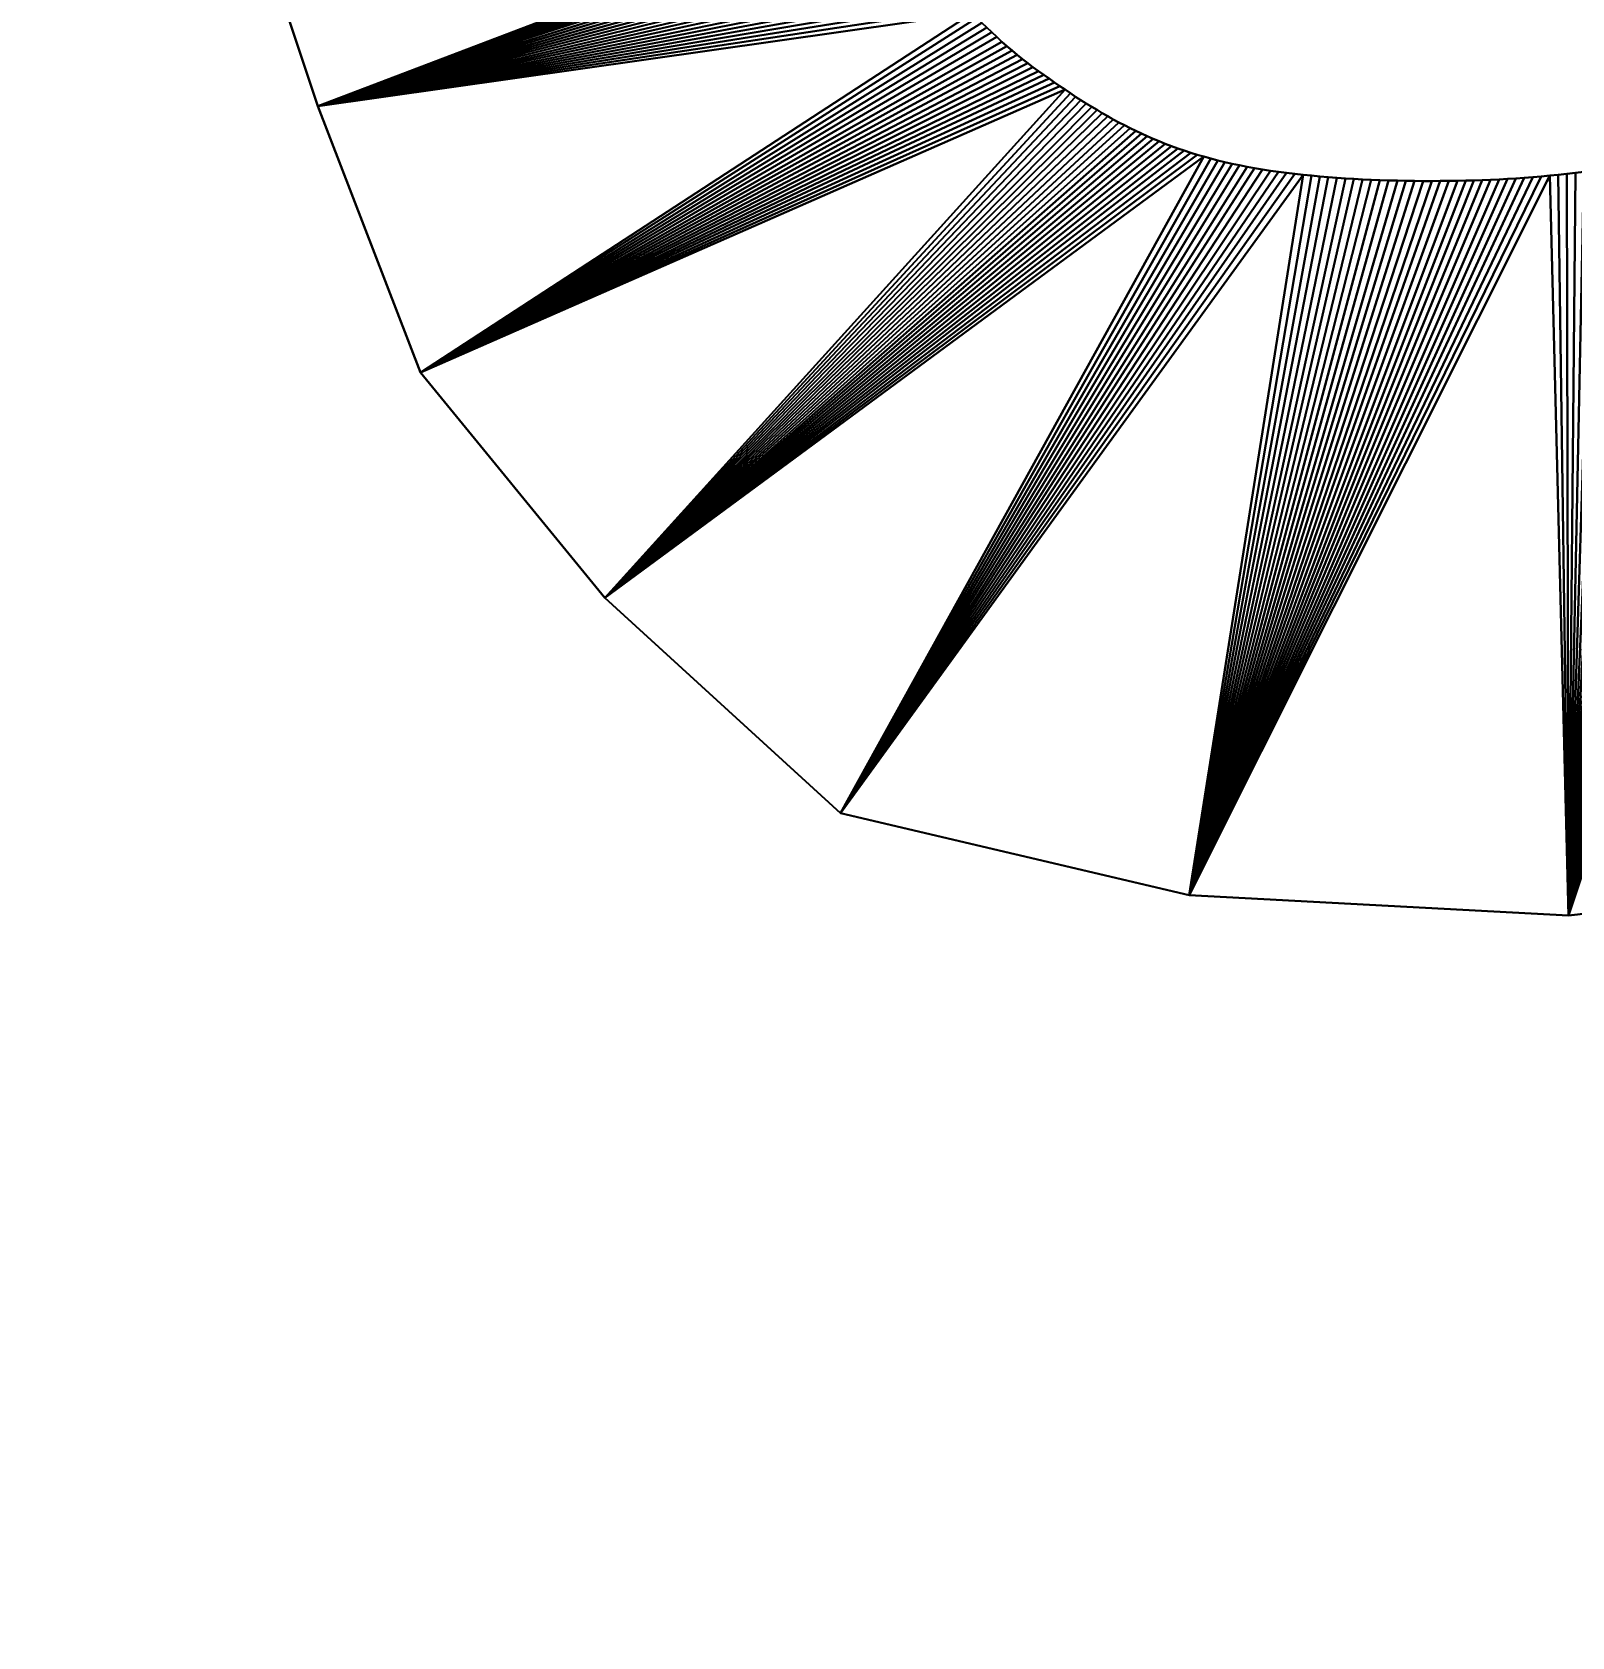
# Model space of a CAD drawing. Header units: millimetres. Extents: x 68727 to 319899, y -4876 to 265722.
# Drawn here: x 272318.4 to 272397, y 76367.6 to 76449.6 of the extents above; entities that cross this region are included whole.
import ezdxf

# ---------------------------------------------------------------- set-up
doc = ezdxf.new("R2010")
doc.units = ezdxf.units.MM
doc.layers.add('DIMENTIONS', color=7, linetype='Continuous', lineweight=25)
doc.layers.add('wall', color=5, linetype='Continuous', lineweight=30)
doc.styles.get("Standard").update_dxf_attribs({"font": 'arial.ttf'})
doc.dimstyles.new('SC-25', dxfattribs={"dimtxt": 75, "dimasz": 0.4, "dimexe": 1, "dimexo": 100, "dimgap": 25, "dimtad": 1, "dimdec": 0, "dimzin": 0, "dimdsep": 46, "dimtxsty": 'Standard', "dimblk1": 'A1', "dimblk2": 'A1', "dimsah": 1, "dimcen": 0.09, "dimdle": 3, "dimclrd": 1, "dimclre": 1, "dimclrt": 1, "dimadec": 0, "dimazin": 0, "dimtfac": 1, "dimtdec": 0, "dimtofl": 0, "dimtmove": 0, "dimatfit": 2, "dimldrblk": 'A1', "dimfxl": 10, "dimfxlon": 1, "dimtolj": 1, "dimtzin": 0, "dimarcsym": 0})

# ---------------------------------------------------------------- blocks, each defined once
blk = doc.blocks.new('A1')
at = {"layer": 'wall', "color": 1}
for p, q in [((-138.12, 0), (-167.27, 40.46)), ((-167.27, -40.46), (-138.12, 0))]:
    blk.add_line(p, q, dxfattribs=at)
for centre, start, end in [((53.34, 586.48), 247.99998, 264.80355), ((53.34, -586.48), 95.19645, 112.00002)]:
    blk.add_arc(centre, 588.9, start, end, dxfattribs=at)
blk = doc.blocks.new('*D926')
at = {"layer": 'Defpoints', "color": 0, "transparency": 16777216}
for p in [(271152.171, 77763.275), (271152.171, 76326.348), (274406.035, 76326.348)]:
    blk.add_point(p, dxfattribs=at)
at = {"layer": 'DIMENTIONS', "color": 1, "lineweight": -2, "transparency": 16777216}
for p, q in [((271152.171, 77753.275), (271152.171, 77764.275)), ((274406.035, 77753.275), (274406.035, 77764.275)), ((274405.635, 77763.275), (271152.571, 77763.275))]:
    blk.add_line(p, q, dxfattribs=at)
at = {"layer": 'DIMENTIONS', "color": 1, "lineweight": -2, "transparency": 16777216, "xscale": 0.4, "yscale": 0.4, "zscale": 0.4, "rotation": 180}
blk.add_blockref('A1', (271152.171, 77763.275), dxfattribs=at)
at = {"layer": 'DIMENTIONS', "color": 1, "lineweight": -2, "transparency": 16777216, "xscale": 0.4, "yscale": 0.4, "zscale": 0.4}
blk.add_blockref('A1', (274406.035, 77763.275), dxfattribs=at)
at = {"layer": 'DIMENTIONS', "color": 1, "transparency": 16777216, "insert": (272779.103, 77826.593), "char_height": 75, "attachment_point": 5}
blk.add_mtext('\\A1;3254', dxfattribs=at)
blk = doc.blocks.new('vanamo logo')
at = {"color": 33, "true_color": 0xe18f57}
mesh = blk.add_polyface(dxfattribs=at)
corners = [(-44.79, 1250.7, 0), (-44.73, 1250.15, 0), (-44.73, 1250.15, 66.58), (-44.79, 1250.7, 66.58), (-44.67, 1249.61, 66.58), (-0.65, 1279.05, 0), (-50.82, 1272.4, 0), (-51.02, 1272.8, 0), (-50.63, 1272, 0), (-50.44, 1271.59, 0), (-50.25, 1271.18, 0), (-50.06, 1270.77, 0), (-49.88, 1270.36, 0), (-49.7, 1269.94, 0), (-49.52, 1269.53, 0), (-49.34, 1269.11, 0), (-49.17, 1268.69, 0), (-49, 1268.26, 0), (-48.83, 1267.83, 0), (-48.67, 1267.4, 0), (2.62, 1250.26, 0), (-48.5, 1266.97, 0), (-48.34, 1266.53, 0), (-48.19, 1266.1, 0), (-48.03, 1265.66, 0), (-47.88, 1265.21, 0), (-47.73, 1264.76, 0), (-47.59, 1264.31, 0), (-47.45, 1263.86, 0), (-47.31, 1263.4, 0), (-47.17, 1262.94, 0), (-47.04, 1262.48, 0), (-46.91, 1262.01, 0), (-0.65, 1279.05, 66.58), (-51.02, 1272.8, 66.58), (-50.82, 1272.4, 66.58), (-50.63, 1272, 66.58), (-50.44, 1271.59, 66.58), (-50.25, 1271.18, 66.58), (-50.06, 1270.77, 66.58), (-49.88, 1270.36, 66.58), (-49.7, 1269.94, 66.58), (-49.52, 1269.53, 66.58), (-49.34, 1269.11, 66.58), (-49.17, 1268.69, 66.58), (-49, 1268.26, 66.58), (-48.83, 1267.83, 66.58), (-48.67, 1267.4, 66.58), (2.62, 1250.26, 66.58), (-48.5, 1266.97, 66.58), (-48.34, 1266.53, 66.58), (-48.19, 1266.1, 66.58), (-48.03, 1265.66, 66.58), (-47.88, 1265.21, 66.58), (-47.73, 1264.76, 66.58), (-47.59, 1264.31, 66.58), (-47.45, 1263.86, 66.58), (-47.31, 1263.4, 66.58), (-47.17, 1262.94, 66.58), (-47.04, 1262.48, 66.58)]
mesh.append_faces([[corners[k] for k in face] for face in [(0, 2, 3), (1, 4, 2)]], dxfattribs={"vtx0": -1, "color": 33})
mesh.append_faces([[corners[k] for k in face] for face in [(5, 6, 7), (5, 8, 6), (5, 9, 8), (5, 10, 9), (5, 11, 10), (5, 12, 11), (5, 13, 12), (5, 14, 13), (5, 15, 14), (5, 16, 15), (5, 17, 16), (5, 18, 17), (5, 19, 18), (20, 21, 19), (20, 22, 21), (20, 23, 22), (20, 24, 23), (20, 25, 24), (20, 26, 25), (20, 27, 26), (20, 28, 27), (20, 29, 28), (20, 30, 29), (20, 31, 30), (20, 32, 31), (33, 34, 35), (33, 35, 36), (33, 36, 37), (33, 37, 38), (33, 38, 39), (33, 39, 40), (33, 40, 41), (33, 41, 42), (33, 42, 43), (33, 43, 44), (33, 44, 45), (33, 45, 46), (33, 46, 47), (48, 47, 49), (48, 49, 50), (48, 50, 51), (48, 51, 52), (48, 52, 53), (48, 53, 54), (48, 54, 55), (48, 55, 56), (48, 56, 57), (48, 57, 58), (48, 58, 59)]], dxfattribs={"vtx0": -1, "vtx2": -1, "color": 33})
mesh.append_faces([[corners[k] for k in face] for face in [(0, 1, 2)]], dxfattribs={"vtx2": -1, "color": 33})
mesh = blk.add_polyface(dxfattribs=at)
corners = [(2.62, 1250.26, 0), (-0.65, 1279.05, 0), (-0.65, 1279.05, 66.58), (2.62, 1250.26, 66.58), (-48.67, 1267.4, 0), (-46.78, 1261.54, 0), (-46.91, 1262.01, 0), (-46.66, 1261.06, 0), (-46.54, 1260.59, 0), (-46.42, 1260.1, 0), (-46.31, 1259.61, 0), (-46.2, 1259.12, 0), (-46.09, 1258.62, 0), (-45.98, 1258.11, 0), (-45.88, 1257.61, 0), (-45.78, 1257.09, 0), (-45.68, 1256.57, 0), (-45.58, 1256.05, 0), (-45.49, 1255.53, 0), (-45.4, 1255, 0), (-45.31, 1254.47, 0), (-45.23, 1253.94, 0), (-45.15, 1253.4, 0), (-45.07, 1252.86, 0), (-44.99, 1252.32, 0), (-44.92, 1251.78, 0), (-44.86, 1251.24, 0), (-44.79, 1250.7, 0), (-44.73, 1250.15, 0), (-44.67, 1249.61, 0), (-48.67, 1267.4, 66.58), (-47.04, 1262.48, 66.58), (-46.91, 1262.01, 66.58), (-46.78, 1261.54, 66.58), (-46.66, 1261.06, 66.58), (-46.54, 1260.59, 66.58), (-46.42, 1260.1, 66.58), (-46.31, 1259.61, 66.58), (-46.2, 1259.12, 66.58), (-46.09, 1258.62, 66.58), (-45.98, 1258.11, 66.58), (-45.88, 1257.61, 66.58), (-45.78, 1257.09, 66.58), (-45.68, 1256.57, 66.58), (-45.58, 1256.05, 66.58), (-45.49, 1255.53, 66.58), (-45.4, 1255, 66.58), (-45.31, 1254.47, 66.58), (-45.23, 1253.94, 66.58), (-45.15, 1253.4, 66.58), (-45.07, 1252.86, 66.58), (-44.99, 1252.32, 66.58), (-44.92, 1251.78, 66.58), (-44.86, 1251.24, 66.58), (-44.79, 1250.7, 66.58), (-44.73, 1250.15, 66.58), (-44.67, 1249.61, 66.58)]
mesh.append_faces([[corners[k] for k in face] for face in [(0, 2, 3)]], dxfattribs={"vtx0": -1, "color": 33})
mesh.append_faces([[corners[k] for k in face] for face in [(0, 4, 1)]], dxfattribs={"vtx0": -1, "vtx1": -1, "color": 33})
mesh.append_faces([[corners[k] for k in face] for face in [(0, 5, 6), (0, 7, 5), (0, 8, 7), (0, 9, 8), (0, 10, 9), (0, 11, 10), (0, 12, 11), (0, 13, 12), (0, 14, 13), (0, 15, 14), (0, 16, 15), (0, 17, 16), (0, 18, 17), (0, 19, 18), (0, 20, 19), (0, 21, 20), (0, 22, 21), (0, 23, 22), (0, 24, 23), (0, 25, 24), (0, 26, 25), (0, 27, 26), (0, 28, 27), (0, 29, 28), (3, 31, 32), (3, 32, 33), (3, 33, 34), (3, 34, 35), (3, 35, 36), (3, 36, 37), (3, 37, 38), (3, 38, 39), (3, 39, 40), (3, 40, 41), (3, 41, 42), (3, 42, 43), (3, 43, 44), (3, 44, 45), (3, 45, 46), (3, 46, 47), (3, 47, 48), (3, 48, 49), (3, 49, 50), (3, 50, 51), (3, 51, 52), (3, 52, 53), (3, 53, 54), (3, 54, 55), (3, 55, 56)]], dxfattribs={"vtx0": -1, "vtx2": -1, "color": 33})
mesh.append_faces([[corners[k] for k in face] for face in [(3, 2, 30)]], dxfattribs={"vtx1": -1, "vtx2": -1, "color": 33})
mesh.append_faces([[corners[k] for k in face] for face in [(0, 1, 2)]], dxfattribs={"vtx2": -1, "color": 33})
mesh = blk.add_polyface(dxfattribs=at)
corners = [(-44.73, 1250.15, 0), (-44.67, 1249.61, 0), (-44.67, 1249.61, 66.58), (-44.62, 1249.07, 0), (-44.62, 1249.07, 66.58), (-44.62, 1233.85, 0), (-44.67, 1233.32, 0), (-44.67, 1233.32, 66.58), (-44.73, 1232.79, 0), (-44.73, 1232.79, 66.58), (-44.79, 1232.26, 0), (-44.79, 1232.26, 66.58), (-44.86, 1231.75, 0), (-44.86, 1231.75, 66.58), (-44.93, 1231.24, 0), (-44.93, 1231.24, 66.58), (-45.01, 1230.73, 0), (-45.01, 1230.73, 66.58), (-45.1, 1230.23, 0), (-45.1, 1230.23, 66.58), (-45.18, 1229.75, 0), (-45.18, 1229.75, 66.58), (-45.28, 1229.26, 0), (-45.28, 1229.26, 66.58), (-45.38, 1228.79, 0), (-45.38, 1228.79, 66.58), (-45.48, 1228.33, 0), (-45.48, 1228.33, 66.58), (-45.59, 1227.88, 0), (-45.59, 1227.88, 66.58), (-45.71, 1227.43, 0), (-45.71, 1227.43, 66.58), (-45.83, 1226.99, 0), (-45.83, 1226.99, 66.58), (-45.95, 1226.57, 0), (-45.95, 1226.57, 66.58), (-46.08, 1226.15, 0), (-46.08, 1226.15, 66.58), (-46.22, 1225.73, 0), (-46.22, 1225.73, 66.58), (-46.36, 1225.33, 0), (-46.36, 1225.33, 66.58), (-46.5, 1224.93, 0), (-46.5, 1224.93, 66.58), (-46.65, 1224.53, 0), (-46.65, 1224.53, 66.58), (-46.81, 1224.14, 0), (-46.81, 1224.14, 66.58), (-46.97, 1223.76, 0), (-46.97, 1223.76, 66.58), (-47.13, 1223.38, 0), (-47.13, 1223.38, 66.58), (-47.3, 1223.01, 0), (-47.3, 1223.01, 66.58), (-47.47, 1222.64, 0), (-47.47, 1222.64, 66.58)]
mesh.append_faces([[corners[k] for k in face] for face in [(1, 4, 2), (6, 9, 7), (8, 11, 9), (10, 13, 11), (12, 15, 13), (14, 17, 15), (16, 19, 17), (18, 21, 19), (20, 23, 21), (22, 25, 23), (24, 27, 25), (26, 29, 27), (28, 31, 29), (30, 33, 31), (32, 35, 33), (34, 37, 35), (36, 39, 37), (38, 41, 39), (40, 43, 41), (42, 45, 43), (44, 47, 45), (46, 49, 47), (48, 51, 49), (50, 53, 51), (52, 55, 53)]], dxfattribs={"vtx0": -1, "color": 33})
mesh.append_faces([[corners[k] for k in face] for face in [(0, 1, 2), (1, 3, 4), (5, 6, 7), (6, 8, 9), (8, 10, 11), (10, 12, 13), (12, 14, 15), (14, 16, 17), (16, 18, 19), (18, 20, 21), (20, 22, 23), (22, 24, 25), (24, 26, 27), (26, 28, 29), (28, 30, 31), (30, 32, 33), (32, 34, 35), (34, 36, 37), (36, 38, 39), (38, 40, 41), (40, 42, 43), (42, 44, 45), (44, 46, 47), (46, 48, 49), (48, 50, 51), (50, 52, 53), (52, 54, 55)]], dxfattribs={"vtx2": -1, "color": 33})
mesh = blk.add_polyface(dxfattribs=at)
corners = [(1.31, 1226.05, 0), (2.62, 1250.26, 0), (2.62, 1250.26, 66.58), (1.31, 1226.05, 66.58), (-44.62, 1249.07, 0), (-44.67, 1249.61, 0), (-44.57, 1248.52, 0), (-44.52, 1247.98, 0), (-44.48, 1247.44, 0), (-44.44, 1246.9, 0), (-44.41, 1246.36, 0), (-44.38, 1245.83, 0), (-44.35, 1245.29, 0), (-44.33, 1244.76, 0), (-44.31, 1244.23, 0), (-44.3, 1243.7, 0), (-44.29, 1243.17, 0), (-44.28, 1242.63, 0), (-44.28, 1242.08, 0), (-44.27, 1241.54, 0), (-44.27, 1240.99, 0), (-44.28, 1240.44, 0), (-44.29, 1239.89, 0), (-44.3, 1239.34, 0), (-44.31, 1238.78, 0), (-44.33, 1238.23, 0), (-44.35, 1237.67, 0), (-44.38, 1237.12, 0), (-44.41, 1236.57, 0), (-44.67, 1249.61, 66.58), (-44.62, 1249.07, 66.58), (-44.57, 1248.52, 66.58), (-44.52, 1247.98, 66.58), (-44.48, 1247.44, 66.58), (-44.44, 1246.9, 66.58), (-44.41, 1246.36, 66.58), (-44.38, 1245.83, 66.58), (-44.35, 1245.29, 66.58), (-44.33, 1244.76, 66.58), (-44.31, 1244.23, 66.58), (-44.3, 1243.7, 66.58), (-44.29, 1243.17, 66.58), (-44.28, 1242.63, 66.58), (-44.28, 1242.08, 66.58), (-44.27, 1241.54, 66.58), (-44.27, 1240.99, 66.58), (-44.28, 1240.44, 66.58), (-44.29, 1239.89, 66.58), (-44.3, 1239.34, 66.58), (-44.31, 1238.78, 66.58), (-44.33, 1238.23, 66.58), (-44.35, 1237.67, 66.58), (-44.38, 1237.12, 66.58), (-44.41, 1236.57, 66.58), (-44.44, 1236.02, 66.58)]
mesh.append_faces([[corners[k] for k in face] for face in [(0, 2, 3)]], dxfattribs={"vtx0": -1, "color": 33})
mesh.append_faces([[corners[k] for k in face] for face in [(0, 4, 1)]], dxfattribs={"vtx0": -1, "vtx1": -1, "color": 33})
mesh.append_faces([[corners[k] for k in face] for face in [(1, 4, 5), (0, 6, 4), (0, 7, 6), (0, 8, 7), (0, 9, 8), (0, 10, 9), (0, 11, 10), (0, 12, 11), (0, 13, 12), (0, 14, 13), (0, 15, 14), (0, 16, 15), (0, 17, 16), (0, 18, 17), (0, 19, 18), (0, 20, 19), (0, 21, 20), (0, 22, 21), (0, 23, 22), (0, 24, 23), (0, 25, 24), (0, 26, 25), (0, 27, 26), (0, 28, 27), (2, 29, 30), (3, 30, 31), (3, 31, 32), (3, 32, 33), (3, 33, 34), (3, 34, 35), (3, 35, 36), (3, 36, 37), (3, 37, 38), (3, 38, 39), (3, 39, 40), (3, 40, 41), (3, 41, 42), (3, 42, 43), (3, 43, 44), (3, 44, 45), (3, 45, 46), (3, 46, 47), (3, 47, 48), (3, 48, 49), (3, 49, 50), (3, 50, 51), (3, 51, 52), (3, 52, 53), (3, 53, 54)]], dxfattribs={"vtx0": -1, "vtx2": -1, "color": 33})
mesh.append_faces([[corners[k] for k in face] for face in [(3, 2, 30)]], dxfattribs={"vtx1": -1, "vtx2": -1, "color": 33})
mesh.append_faces([[corners[k] for k in face] for face in [(0, 1, 2)]], dxfattribs={"vtx2": -1, "color": 33})
mesh = blk.add_polyface(dxfattribs=at)
corners = [(-44.62, 1249.07, 0), (-44.57, 1248.52, 0), (-44.57, 1248.52, 66.58), (-44.62, 1249.07, 66.58), (-44.52, 1247.98, 0), (-44.52, 1247.98, 66.58), (-44.48, 1247.44, 0), (-44.48, 1247.44, 66.58), (-44.44, 1246.9, 0), (-44.44, 1246.9, 66.58), (-44.41, 1246.36, 0), (-44.41, 1246.36, 66.58), (-44.38, 1245.83, 0), (-44.38, 1245.83, 66.58), (-44.35, 1245.29, 0), (-44.35, 1245.29, 66.58), (-44.33, 1244.76, 0), (-44.33, 1244.76, 66.58), (-44.31, 1244.23, 0), (-44.31, 1244.23, 66.58), (-44.3, 1243.7, 0), (-44.3, 1243.7, 66.58), (-44.29, 1243.17, 0), (-44.29, 1243.17, 66.58), (-44.28, 1242.63, 0), (-44.28, 1242.63, 66.58), (-44.28, 1242.08, 0), (-44.28, 1242.08, 66.58), (-44.27, 1241.54, 0), (-44.27, 1241.54, 66.58), (-44.27, 1240.99, 0), (-44.27, 1240.99, 66.58), (-44.28, 1240.44, 0), (-44.28, 1240.44, 66.58), (-44.29, 1239.89, 0), (-44.29, 1239.89, 66.58), (-44.3, 1239.34, 0), (-44.3, 1239.34, 66.58), (-44.31, 1238.78, 0), (-44.31, 1238.78, 66.58), (-44.33, 1238.23, 0), (-44.33, 1238.23, 66.58), (-44.35, 1237.67, 0), (-44.35, 1237.67, 66.58), (-44.38, 1237.12, 0), (-44.38, 1237.12, 66.58), (-44.41, 1236.57, 0), (-44.41, 1236.57, 66.58), (-44.44, 1236.02, 0), (-44.44, 1236.02, 66.58), (-44.48, 1235.47, 0), (-44.48, 1235.47, 66.58), (-44.52, 1234.93, 0), (-44.52, 1234.93, 66.58)]
mesh.append_faces([[corners[k] for k in face] for face in [(0, 2, 3), (1, 5, 2), (4, 7, 5), (6, 9, 7), (8, 11, 9), (10, 13, 11), (12, 15, 13), (14, 17, 15), (16, 19, 17), (18, 21, 19), (20, 23, 21), (22, 25, 23), (24, 27, 25), (26, 29, 27), (28, 31, 29), (30, 33, 31), (32, 35, 33), (34, 37, 35), (36, 39, 37), (38, 41, 39), (40, 43, 41), (42, 45, 43), (44, 47, 45), (46, 49, 47), (48, 51, 49), (50, 53, 51)]], dxfattribs={"vtx0": -1, "color": 33})
mesh.append_faces([[corners[k] for k in face] for face in [(0, 1, 2), (1, 4, 5), (4, 6, 7), (6, 8, 9), (8, 10, 11), (10, 12, 13), (12, 14, 15), (14, 16, 17), (16, 18, 19), (18, 20, 21), (20, 22, 23), (22, 24, 25), (24, 26, 27), (26, 28, 29), (28, 30, 31), (30, 32, 33), (32, 34, 35), (34, 36, 37), (36, 38, 39), (38, 40, 41), (40, 42, 43), (42, 44, 45), (44, 46, 47), (46, 48, 49), (48, 50, 51), (50, 52, 53)]], dxfattribs={"vtx2": -1, "color": 33})
mesh = blk.add_polyface(dxfattribs=at)
corners = [(-3.92, 1203.81, 0), (1.31, 1226.05, 0), (1.31, 1226.05, 66.58), (-3.92, 1203.81, 66.58), (-44.44, 1236.02, 0), (-44.41, 1236.57, 0), (-44.48, 1235.47, 0), (-44.52, 1234.93, 0), (-44.56, 1234.39, 0), (-44.62, 1233.85, 0), (-44.67, 1233.32, 0), (-44.73, 1232.79, 0), (-44.79, 1232.26, 0), (-44.86, 1231.75, 0), (-44.93, 1231.24, 0), (-45.01, 1230.73, 0), (-45.1, 1230.23, 0), (-45.18, 1229.75, 0), (-45.28, 1229.26, 0), (-45.38, 1228.79, 0), (-45.48, 1228.33, 0), (-45.59, 1227.88, 0), (-45.71, 1227.43, 0), (-45.83, 1226.99, 0), (-17.66, 1188.76, 0), (-45.95, 1226.57, 0), (-46.08, 1226.15, 0), (-46.22, 1225.73, 0), (-46.36, 1225.33, 0), (-44.44, 1236.02, 66.58), (-44.48, 1235.47, 66.58), (-44.52, 1234.93, 66.58), (-44.56, 1234.39, 66.58), (-44.62, 1233.85, 66.58), (-44.67, 1233.32, 66.58), (-44.73, 1232.79, 66.58), (-44.79, 1232.26, 66.58), (-44.86, 1231.75, 66.58), (-44.93, 1231.24, 66.58), (-45.01, 1230.73, 66.58), (-45.1, 1230.23, 66.58), (-45.18, 1229.75, 66.58), (-45.28, 1229.26, 66.58), (-45.38, 1228.79, 66.58), (-45.48, 1228.33, 66.58), (-45.59, 1227.88, 66.58), (-45.71, 1227.43, 66.58), (-45.83, 1226.99, 66.58), (-17.66, 1188.76, 66.58), (-45.95, 1226.57, 66.58), (-46.08, 1226.15, 66.58), (-46.22, 1225.73, 66.58), (-46.36, 1225.33, 66.58), (-46.5, 1224.93, 66.58)]
mesh.append_faces([[corners[k] for k in face] for face in [(0, 2, 3)]], dxfattribs={"vtx0": -1, "color": 33})
mesh.append_faces([[corners[k] for k in face] for face in [(0, 10, 1), (24, 23, 0)]], dxfattribs={"vtx0": -1, "vtx1": -1, "color": 33})
mesh.append_faces([[corners[k] for k in face] for face in [(1, 4, 5), (1, 6, 4), (1, 7, 6), (1, 8, 7), (1, 9, 8), (1, 10, 9), (0, 11, 10), (0, 12, 11), (0, 13, 12), (0, 14, 13), (0, 15, 14), (0, 16, 15), (0, 17, 16), (0, 18, 17), (0, 19, 18), (0, 20, 19), (0, 21, 20), (0, 22, 21), (0, 23, 22), (24, 25, 23), (24, 26, 25), (24, 27, 26), (24, 28, 27), (2, 29, 30), (2, 30, 31), (2, 31, 32), (2, 32, 33), (2, 33, 34), (3, 34, 35), (3, 35, 36), (3, 36, 37), (3, 37, 38), (3, 38, 39), (3, 39, 40), (3, 40, 41), (3, 41, 42), (3, 42, 43), (3, 43, 44), (3, 44, 45), (3, 45, 46), (3, 46, 47), (48, 47, 49), (48, 49, 50), (48, 50, 51), (48, 51, 52), (48, 52, 53)]], dxfattribs={"vtx0": -1, "vtx2": -1, "color": 33})
mesh.append_faces([[corners[k] for k in face] for face in [(3, 2, 34), (48, 3, 47)]], dxfattribs={"vtx1": -1, "vtx2": -1, "color": 33})
mesh.append_faces([[corners[k] for k in face] for face in [(0, 1, 2)]], dxfattribs={"vtx2": -1, "color": 33})
mesh = blk.add_polyface(dxfattribs=at)
corners = [(-44.52, 1234.93, 0), (-44.56, 1234.39, 0), (-44.56, 1234.39, 66.58), (-44.52, 1234.93, 66.58), (-44.62, 1233.85, 0), (-44.62, 1233.85, 66.58), (-44.67, 1233.32, 66.58), (-17.66, 1188.76, 0), (-46.5, 1224.93, 0), (-46.36, 1225.33, 0), (-46.65, 1224.53, 0), (-46.81, 1224.14, 0), (-46.97, 1223.76, 0), (-47.13, 1223.38, 0), (-47.3, 1223.01, 0), (-47.47, 1222.64, 0), (-47.65, 1222.28, 0), (-47.83, 1221.92, 0), (-48.02, 1221.56, 0), (-48.21, 1221.21, 0), (-48.41, 1220.86, 0), (-48.61, 1220.51, 0), (-48.81, 1220.17, 0), (-49.01, 1219.83, 0), (-49.23, 1219.48, 0), (-49.44, 1219.14, 0), (-49.66, 1218.8, 0), (-49.88, 1218.47, 0), (-50.11, 1218.13, 0), (-32.05, 1176.99, 0), (-50.34, 1217.79, 0), (-50.57, 1217.45, 0), (-50.81, 1217.11, 0), (-51.05, 1216.77, 0), (-17.66, 1188.76, 66.58), (-46.5, 1224.93, 66.58), (-46.65, 1224.53, 66.58), (-46.81, 1224.14, 66.58), (-46.97, 1223.76, 66.58), (-47.13, 1223.38, 66.58), (-47.3, 1223.01, 66.58), (-47.47, 1222.64, 66.58), (-47.65, 1222.28, 66.58), (-47.83, 1221.92, 66.58), (-48.02, 1221.56, 66.58), (-48.21, 1221.21, 66.58), (-48.41, 1220.86, 66.58), (-48.61, 1220.51, 66.58), (-48.81, 1220.17, 66.58), (-49.01, 1219.83, 66.58), (-49.23, 1219.48, 66.58), (-49.44, 1219.14, 66.58), (-49.66, 1218.8, 66.58), (-49.88, 1218.47, 66.58), (-50.11, 1218.13, 66.58), (-32.05, 1176.99, 66.58), (-50.34, 1217.79, 66.58), (-50.57, 1217.45, 66.58), (-50.81, 1217.11, 66.58), (-51.05, 1216.77, 66.58)]
mesh.append_faces([[corners[k] for k in face] for face in [(0, 2, 3), (1, 5, 2), (4, 6, 5)]], dxfattribs={"vtx0": -1, "color": 33})
mesh.append_faces([[corners[k] for k in face] for face in [(7, 8, 9), (7, 10, 8), (7, 11, 10), (7, 12, 11), (7, 13, 12), (7, 14, 13), (7, 15, 14), (7, 16, 15), (7, 17, 16), (7, 18, 17), (7, 19, 18), (7, 20, 19), (7, 21, 20), (7, 22, 21), (7, 23, 22), (7, 24, 23), (7, 25, 24), (7, 26, 25), (7, 27, 26), (7, 28, 27), (29, 30, 28), (29, 31, 30), (29, 32, 31), (29, 33, 32), (34, 35, 36), (34, 36, 37), (34, 37, 38), (34, 38, 39), (34, 39, 40), (34, 40, 41), (34, 41, 42), (34, 42, 43), (34, 43, 44), (34, 44, 45), (34, 45, 46), (34, 46, 47), (34, 47, 48), (34, 48, 49), (34, 49, 50), (34, 50, 51), (34, 51, 52), (34, 52, 53), (34, 53, 54), (55, 54, 56), (55, 56, 57), (55, 57, 58), (55, 58, 59)]], dxfattribs={"vtx0": -1, "vtx2": -1, "color": 33})
mesh.append_faces([[corners[k] for k in face] for face in [(0, 1, 2), (1, 4, 5)]], dxfattribs={"vtx2": -1, "color": 33})
mesh = blk.add_polyface(dxfattribs=at)
corners = [(-47.47, 1222.64, 0), (-47.65, 1222.28, 0), (-47.65, 1222.28, 66.58), (-47.47, 1222.64, 66.58), (-47.83, 1221.92, 0), (-47.83, 1221.92, 66.58), (-48.02, 1221.56, 0), (-48.02, 1221.56, 66.58), (-48.21, 1221.21, 0), (-48.21, 1221.21, 66.58), (-48.41, 1220.86, 0), (-48.41, 1220.86, 66.58), (-48.61, 1220.51, 0), (-48.61, 1220.51, 66.58), (-48.81, 1220.17, 0), (-48.81, 1220.17, 66.58), (-49.01, 1219.83, 0), (-49.01, 1219.83, 66.58), (-49.23, 1219.48, 0), (-49.23, 1219.48, 66.58), (-49.44, 1219.14, 0), (-49.44, 1219.14, 66.58), (-49.66, 1218.8, 0), (-49.66, 1218.8, 66.58), (-49.88, 1218.47, 0), (-49.88, 1218.47, 66.58), (-50.11, 1218.13, 0), (-50.11, 1218.13, 66.58), (-50.34, 1217.79, 0), (-50.34, 1217.79, 66.58), (-50.57, 1217.45, 0), (-50.57, 1217.45, 66.58), (-50.81, 1217.11, 0), (-50.81, 1217.11, 66.58), (-51.05, 1216.77, 0), (-51.05, 1216.77, 66.58), (-51.29, 1216.43, 0), (-51.29, 1216.43, 66.58), (-51.54, 1216.08, 0), (-51.54, 1216.08, 66.58), (-51.79, 1215.75, 0), (-51.79, 1215.75, 66.58), (-52.06, 1215.41, 0), (-52.06, 1215.41, 66.58), (-52.33, 1215.08, 0), (-52.33, 1215.08, 66.58), (-52.6, 1214.75, 0), (-52.6, 1214.75, 66.58), (-52.89, 1214.42, 0), (-52.89, 1214.42, 66.58), (-53.17, 1214.1, 0), (-53.17, 1214.1, 66.58), (-53.47, 1213.78, 0), (-53.47, 1213.78, 66.58)]
mesh.append_faces([[corners[k] for k in face] for face in [(0, 2, 3), (1, 5, 2), (4, 7, 5), (6, 9, 7), (8, 11, 9), (10, 13, 11), (12, 15, 13), (14, 17, 15), (16, 19, 17), (18, 21, 19), (20, 23, 21), (22, 25, 23), (24, 27, 25), (26, 29, 27), (28, 31, 29), (30, 33, 31), (32, 35, 33), (34, 37, 35), (36, 39, 37), (38, 41, 39), (40, 43, 41), (42, 45, 43), (44, 47, 45), (46, 49, 47), (48, 51, 49), (50, 53, 51)]], dxfattribs={"vtx0": -1, "color": 33})
mesh.append_faces([[corners[k] for k in face] for face in [(0, 1, 2), (1, 4, 5), (4, 6, 7), (6, 8, 9), (8, 10, 11), (10, 12, 13), (12, 14, 15), (14, 16, 17), (16, 18, 19), (18, 20, 21), (20, 22, 23), (22, 24, 25), (24, 26, 27), (26, 28, 29), (28, 30, 31), (30, 32, 33), (32, 34, 35), (34, 36, 37), (36, 38, 39), (38, 40, 41), (40, 42, 43), (42, 44, 45), (44, 46, 47), (46, 48, 49), (48, 50, 51), (50, 52, 53)]], dxfattribs={"vtx2": -1, "color": 33})
mesh = blk.add_polyface(dxfattribs=at)
corners = [(-17.66, 1188.76, 0), (-3.92, 1203.81, 0), (-3.92, 1203.81, 66.58), (-17.66, 1188.76, 66.58), (-32.05, 1176.99, 0), (-50.11, 1218.13, 0), (-49.06, 1170.45, 0), (-55.32, 1211.88, 0), (-55, 1212.2, 0), (-55.63, 1211.57, 0), (-55.96, 1211.26, 0), (-56.28, 1210.95, 0), (-56.6, 1210.64, 0), (-56.93, 1210.34, 0), (-57.25, 1210.03, 0), (-57.58, 1209.72, 0), (-57.91, 1209.41, 0), (-58.23, 1209.11, 0), (-58.56, 1208.8, 0), (-58.88, 1208.49, 0), (-59.2, 1208.18, 0), (-59.52, 1207.87, 0), (-59.84, 1207.56, 0), (-60.16, 1207.24, 0), (-60.47, 1206.93, 0), (-60.78, 1206.61, 0), (-61.08, 1206.5, 0), (-61.38, 1206.38, 0), (-61.68, 1206.26, 0), (-61.97, 1206.14, 0), (-62.27, 1206.02, 0), (-62.56, 1205.9, 0), (-32.05, 1176.99, 66.58), (-50.11, 1218.13, 66.58), (-49.06, 1170.45, 66.58), (-55, 1212.2, 66.58), (-55.32, 1211.88, 66.58), (-55.63, 1211.57, 66.58), (-55.96, 1211.26, 66.58), (-56.28, 1210.95, 66.58), (-56.6, 1210.64, 66.58), (-56.93, 1210.34, 66.58), (-57.25, 1210.03, 66.58), (-57.58, 1209.72, 66.58), (-57.91, 1209.41, 66.58), (-58.23, 1209.11, 66.58), (-58.56, 1208.8, 66.58), (-58.88, 1208.49, 66.58), (-59.2, 1208.18, 66.58), (-59.52, 1207.87, 66.58), (-59.84, 1207.56, 66.58), (-60.16, 1207.24, 66.58), (-60.47, 1206.93, 66.58), (-60.78, 1206.61, 66.58), (-61.08, 1206.5, 66.58), (-61.38, 1206.38, 66.58), (-61.68, 1206.26, 66.58), (-61.97, 1206.14, 66.58), (-62.27, 1206.02, 66.58), (-62.56, 1205.9, 66.58), (-68.69, 1163.91, 66.58), (-62.85, 1205.78, 66.58)]
mesh.append_faces([[corners[k] for k in face] for face in [(0, 2, 3)]], dxfattribs={"vtx0": -1, "color": 33})
mesh.append_faces([[corners[k] for k in face] for face in [(4, 5, 0)]], dxfattribs={"vtx0": -1, "vtx1": -1, "color": 33})
mesh.append_faces([[corners[k] for k in face] for face in [(6, 7, 8), (6, 9, 7), (6, 10, 9), (6, 11, 10), (6, 12, 11), (6, 13, 12), (6, 14, 13), (6, 15, 14), (6, 16, 15), (6, 17, 16), (6, 18, 17), (6, 19, 18), (6, 20, 19), (6, 21, 20), (6, 22, 21), (6, 23, 22), (6, 24, 23), (6, 25, 24), (6, 26, 25), (6, 27, 26), (6, 28, 27), (6, 29, 28), (6, 30, 29), (6, 31, 30), (34, 35, 36), (34, 36, 37), (34, 37, 38), (34, 38, 39), (34, 39, 40), (34, 40, 41), (34, 41, 42), (34, 42, 43), (34, 43, 44), (34, 44, 45), (34, 45, 46), (34, 46, 47), (34, 47, 48), (34, 48, 49), (34, 49, 50), (34, 50, 51), (34, 51, 52), (34, 52, 53), (34, 53, 54), (34, 54, 55), (34, 55, 56), (34, 56, 57), (34, 57, 58), (34, 58, 59), (60, 59, 61)]], dxfattribs={"vtx0": -1, "vtx2": -1, "color": 33})
mesh.append_faces([[corners[k] for k in face] for face in [(32, 3, 33)]], dxfattribs={"vtx1": -1, "vtx2": -1, "color": 33})
mesh.append_faces([[corners[k] for k in face] for face in [(0, 1, 2)]], dxfattribs={"vtx2": -1, "color": 33})
mesh = blk.add_polyface(dxfattribs=at)
corners = [(-53.47, 1213.78, 0), (-53.77, 1213.46, 0), (-53.77, 1213.46, 66.58), (-53.47, 1213.78, 66.58), (-54.07, 1213.14, 0), (-54.07, 1213.14, 66.58), (-54.38, 1212.82, 0), (-54.38, 1212.82, 66.58), (-54.69, 1212.51, 0), (-54.69, 1212.51, 66.58), (-55, 1212.2, 0), (-55, 1212.2, 66.58), (-55.32, 1211.88, 0), (-55.32, 1211.88, 66.58), (-55.63, 1211.57, 0), (-55.63, 1211.57, 66.58), (-55.96, 1211.26, 0), (-55.96, 1211.26, 66.58), (-56.28, 1210.95, 0), (-56.28, 1210.95, 66.58), (-56.6, 1210.64, 0), (-56.6, 1210.64, 66.58), (-56.93, 1210.34, 0), (-56.93, 1210.34, 66.58), (-57.25, 1210.03, 0), (-57.25, 1210.03, 66.58), (-32.05, 1176.99, 0), (-51.29, 1216.43, 0), (-51.05, 1216.77, 0), (-51.54, 1216.08, 0), (-51.79, 1215.75, 0), (-52.06, 1215.41, 0), (-52.33, 1215.08, 0), (-52.6, 1214.75, 0), (-52.89, 1214.42, 0), (-53.17, 1214.1, 0), (-32.05, 1176.99, 66.58), (-51.05, 1216.77, 66.58), (-51.29, 1216.43, 66.58), (-51.54, 1216.08, 66.58), (-51.79, 1215.75, 66.58), (-52.06, 1215.41, 66.58), (-52.33, 1215.08, 66.58), (-52.6, 1214.75, 66.58), (-52.89, 1214.42, 66.58), (-53.17, 1214.1, 66.58)]
mesh.append_faces([[corners[k] for k in face] for face in [(0, 2, 3), (1, 5, 2), (4, 7, 5), (6, 9, 7), (8, 11, 9), (10, 13, 11), (12, 15, 13), (14, 17, 15), (16, 19, 17), (18, 21, 19), (20, 23, 21), (22, 25, 23)]], dxfattribs={"vtx0": -1, "color": 33})
mesh.append_faces([[corners[k] for k in face] for face in [(26, 27, 28), (26, 29, 27), (26, 30, 29), (26, 31, 30), (26, 32, 31), (26, 33, 32), (26, 34, 33), (26, 35, 34), (26, 0, 35), (26, 1, 0), (26, 4, 1), (26, 6, 4), (26, 8, 6), (26, 10, 8), (36, 37, 38), (36, 38, 39), (36, 39, 40), (36, 40, 41), (36, 41, 42), (36, 42, 43), (36, 43, 44), (36, 44, 45), (36, 45, 3), (36, 3, 2), (36, 2, 5), (36, 5, 7), (36, 7, 9), (36, 9, 11)]], dxfattribs={"vtx0": -1, "vtx2": -1, "color": 33})
mesh.append_faces([[corners[k] for k in face] for face in [(0, 1, 2), (1, 4, 5), (4, 6, 7), (6, 8, 9), (8, 10, 11), (10, 12, 13), (12, 14, 15), (14, 16, 17), (16, 18, 19), (18, 20, 21), (20, 22, 23), (22, 24, 25)]], dxfattribs={"vtx2": -1, "color": 33})
mesh = blk.add_polyface(dxfattribs=at)
corners = [(2.44, 1080.06, 0), (2.52, 1115.52, 0), (2.52, 1115.52, 66.58), (2.44, 1080.06, 66.58), (-102.71, 1165.87, 0), (-68.69, 1163.91, 0), (-68.69, 1163.91, 66.58), (-49.06, 1170.45, 0), (-49.06, 1170.45, 66.58), (-32.05, 1176.99, 0), (-32.05, 1176.99, 66.58), (-17.66, 1188.76, 0), (-17.66, 1188.76, 66.58), (-55, 1212.2, 0), (-62.56, 1205.9, 0), (-72.86, 1202.3, 0), (-72.48, 1202.4, 0), (-76.83, 1201.32, 0), (-76.42, 1201.42, 0), (-77.26, 1201.24, 0), (-77.69, 1201.15, 0), (-78.12, 1201.07, 0), (-78.56, 1200.99, 0), (-79.01, 1200.91, 0), (-79.46, 1200.84, 0), (-79.92, 1200.77, 0), (-80.39, 1200.7, 0), (-80.86, 1200.64, 0), (-81.34, 1200.58, 0), (-81.83, 1200.53, 0), (-82.33, 1200.48, 0), (-82.83, 1200.44, 0), (-83.34, 1200.4, 0), (-83.85, 1200.36, 0), (-84.35, 1200.32, 0), (-84.84, 1200.27, 0), (-55, 1212.2, 66.58), (-62.56, 1205.9, 66.58), (-72.48, 1202.4, 66.58), (-72.86, 1202.3, 66.58), (-102.71, 1165.87, 66.58), (-76.83, 1201.32, 66.58), (-77.26, 1201.24, 66.58), (-77.69, 1201.15, 66.58), (-78.12, 1201.07, 66.58), (-78.56, 1200.99, 66.58), (-79.01, 1200.91, 66.58), (-79.46, 1200.84, 66.58), (-79.92, 1200.77, 66.58), (-80.39, 1200.7, 66.58), (-80.86, 1200.64, 66.58), (-81.34, 1200.58, 66.58), (-81.83, 1200.53, 66.58), (-82.33, 1200.48, 66.58), (-82.83, 1200.44, 66.58), (-83.34, 1200.4, 66.58), (-83.85, 1200.36, 66.58), (-84.35, 1200.32, 66.58), (-84.84, 1200.27, 66.58)]
mesh.append_faces([[corners[k] for k in face] for face in [(0, 2, 3), (5, 8, 6), (7, 10, 8), (9, 12, 10)]], dxfattribs={"vtx0": -1, "color": 33})
mesh.append_faces([[corners[k] for k in face] for face in [(7, 13, 9), (5, 14, 7), (4, 15, 5)]], dxfattribs={"vtx0": -1, "vtx1": -1, "color": 33})
mesh.append_faces([[corners[k] for k in face] for face in [(5, 15, 16), (4, 17, 18), (4, 19, 17), (4, 20, 19), (4, 21, 20), (4, 22, 21), (4, 23, 22), (4, 24, 23), (4, 25, 24), (4, 26, 25), (4, 27, 26), (4, 28, 27), (4, 29, 28), (4, 30, 29), (4, 31, 30), (4, 32, 31), (4, 33, 32), (4, 34, 33), (4, 35, 34), (6, 38, 39), (40, 41, 42), (40, 42, 43), (40, 43, 44), (40, 44, 45), (40, 45, 46), (40, 46, 47), (40, 47, 48), (40, 48, 49), (40, 49, 50), (40, 50, 51), (40, 51, 52), (40, 52, 53), (40, 53, 54), (40, 54, 55), (40, 55, 56), (40, 56, 57), (40, 57, 58)]], dxfattribs={"vtx0": -1, "vtx2": -1, "color": 33})
mesh.append_faces([[corners[k] for k in face] for face in [(8, 10, 36), (6, 8, 37), (40, 6, 39)]], dxfattribs={"vtx1": -1, "vtx2": -1, "color": 33})
mesh.append_faces([[corners[k] for k in face] for face in [(0, 1, 2), (4, 5, 6), (5, 7, 8), (7, 9, 10), (9, 11, 12)]], dxfattribs={"vtx2": -1, "color": 33})
mesh = blk.add_polyface(dxfattribs=at)
corners = [(2.52, 1115.52, 0), (-396.86, 1118.59, 0), (-396.86, 1118.59, 66.58), (2.52, 1115.52, 66.58), (-419.99, 1124.14, 0), (-419.99, 1124.14, 66.58), (-418.29, 1082.44, 0), (-407.19, 1086.14, 0), (-407.19, 1086.14, 66.58), (-418.29, 1082.44, 66.58), (-397.48, 1087.99, 0), (-397.48, 1087.99, 66.58), (-145.06, 1087.99, 0), (-145.06, 1087.99, 66.58), (-494.4, 808.03, 66.58), (-179.91, 1194, 0), (-139.34, 1176.99, 0), (-139.34, 1176.99, 66.58), (-179.91, 1194, 66.58), (-102.71, 1165.87, 66.58), (2.44, 1080.06, 0), (-114.71, 1202.4, 0), (-113.32, 1202.21, 0), (-116.14, 1202.6, 0), (-117.59, 1202.81, 0), (-119.06, 1203.03, 0), (-120.56, 1203.26, 0), (-122.08, 1203.51, 0), (-123.62, 1203.77, 0), (-125.17, 1204.05, 0), (-126.74, 1204.35, 0), (-128.33, 1204.66, 0), (-129.92, 1205, 0), (-131.53, 1205.36, 0), (2.44, 1080.06, 66.58), (-375.96, 782.16, 66.58), (-114.71, 1202.4, 66.58), (-116.14, 1202.6, 66.58), (-117.59, 1202.81, 66.58), (-119.06, 1203.03, 66.58), (-120.56, 1203.26, 66.58), (-122.08, 1203.51, 66.58), (-123.62, 1203.77, 66.58), (-125.17, 1204.05, 66.58), (-126.74, 1204.35, 66.58), (-128.33, 1204.66, 66.58), (-129.92, 1205, 66.58), (-131.53, 1205.36, 66.58)]
mesh.append_faces([[corners[k] for k in face] for face in [(0, 2, 3), (1, 5, 2), (6, 8, 9), (7, 11, 8), (10, 13, 11), (12, 14, 13), (15, 17, 18), (16, 19, 17), (20, 1, 0)]], dxfattribs={"vtx0": -1, "color": 33})
mesh.append_faces([[corners[k] for k in face] for face in [(1, 7, 4), (15, 33, 16)]], dxfattribs={"vtx0": -1, "vtx1": -1, "color": 33})
mesh.append_faces([[corners[k] for k in face] for face in [(20, 12, 1), (34, 2, 13)]], dxfattribs={"vtx0": -1, "vtx1": -1, "vtx2": -1, "color": 33})
mesh.append_faces([[corners[k] for k in face] for face in [(4, 7, 6), (1, 10, 7), (1, 12, 10), (16, 21, 22), (16, 23, 21), (16, 24, 23), (16, 25, 24), (16, 26, 25), (16, 27, 26), (16, 28, 27), (16, 29, 28), (16, 30, 29), (16, 31, 30), (16, 32, 31), (16, 33, 32), (5, 9, 8), (2, 8, 11), (2, 11, 13), (17, 36, 37), (17, 37, 38), (17, 38, 39), (17, 39, 40), (17, 40, 41), (17, 41, 42), (17, 42, 43), (17, 43, 44), (17, 44, 45), (17, 45, 46), (17, 46, 47)]], dxfattribs={"vtx0": -1, "vtx2": -1, "color": 33})
mesh.append_faces([[corners[k] for k in face] for face in [(2, 5, 8), (35, 34, 13), (18, 17, 47)]], dxfattribs={"vtx1": -1, "vtx2": -1, "color": 33})
mesh.append_faces([[corners[k] for k in face] for face in [(0, 1, 2), (1, 4, 5), (6, 7, 8), (7, 10, 11), (10, 12, 13), (15, 16, 17), (34, 3, 2)]], dxfattribs={"vtx2": -1, "color": 33})

msp = doc.modelspace()

# ---------------------------------------------------------------- block references
at = {"xscale": 0.8001179133634603, "yscale": 0.8001179133634603, "zscale": 0.8001179133634603, "rotation": 270}
msp.add_blockref('vanamo logo', (271396.491, 76406.582), dxfattribs=at)

# ---------------------------------------------------------------- dimensions: what is measured, and where the dimension line sits
at = {"layer": 'DIMENTIONS'}
dim = msp.add_linear_dim(base=(271152.171, 77763.275), p1=(274406.035, 76326.348), p2=(271152.171, 76326.348), dimstyle='SC-25', override={"dimtmove": 1}, dxfattribs=at)
dim.commit()
dim.dimension.update_dxf_attribs({"geometry": '*D926', "text_midpoint": (272779.103, 77826.593)})

doc.saveas('drawing.dxf')
